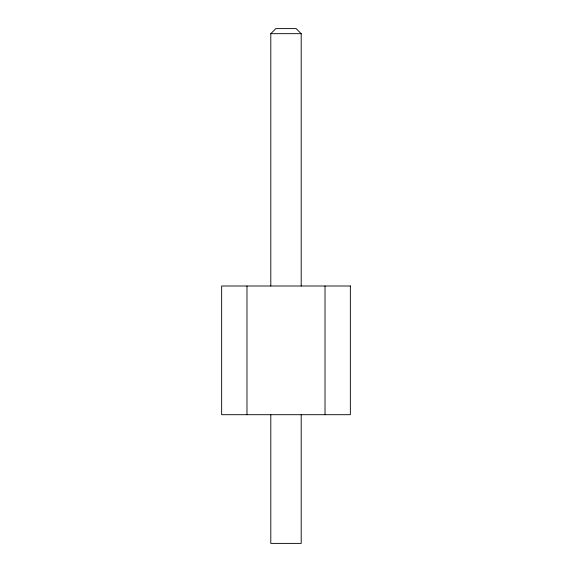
<?xml version="1.0" encoding="UTF-8"?>
<svg xmlns="http://www.w3.org/2000/svg" width="572" height="572" viewBox="0 0 572 572"><rect width="100%" height="100%" fill="white"/><g stroke="black" fill="none" stroke-linecap="round" stroke-linejoin="round"><path stroke-width="0.86" d="M270.799 286L270.799 33.669L275.868 28.6L296.132 28.6L301.201 33.669L301.201 286M270.799 33.669L301.201 33.669M325.018 286L325.018 414.7M301.201 414.7L301.201 543.4L270.799 543.4L270.799 414.7M246.982 286L246.982 414.7M350.35 286L221.65 286L221.65 414.7L350.35 414.7L350.35 286"/></g></svg>
